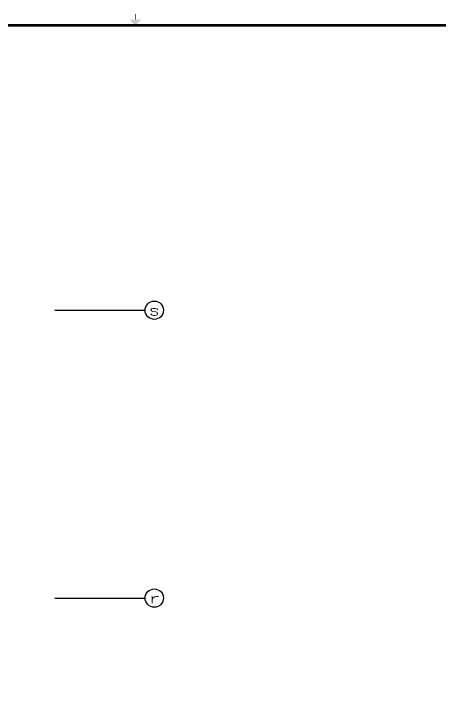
# Model space of a CAD drawing. Extents: x -1348811 to 123514, y -640545 to 749356.
# Drawn here: x -707442 to -698106, y 130625 to 145545 of the extents above; entities that cross this region are included whole.
import ezdxf
from ezdxf.enums import TextEntityAlignment as Align

# ---------------------------------------------------------------- set-up
doc = ezdxf.new("R2010")
doc.units = 0
doc.header["$LTSCALE"] = 10
doc.header["$MEASUREMENT"] = 0
for name, color, linetype in [('AXIS', 3, 'CONTINUOUS'), ('AXIS_TEXT', 7, 'CONTINUOUS'), ('STAIR', 9, 'CONTINUOUS'), ('图框', 7, 'CONTINUOUS')]:
    doc.layers.add(name, color=color, linetype=linetype)
doc.styles.add('_TCH_AXIS', font='COMPLEX', dxfattribs={"bigfont": 'GBCBIG'})

# ---------------------------------------------------------------- blocks, each defined once
blk = doc.blocks.new('TJAD_TK_A1')
at = {"layer": '图框', "const_width": 0.3}
blk.add_lwpolyline([(920.88, 942.95), (920.88, 945.45)], dxfattribs=at)
at = {"layer": '图框', "const_width": 1.2}
blk.add_lwpolyline([(1331.38, 940.45), (525.38, 940.45), (525.38, 366.45), (1331.38, 366.45)], close=True, dxfattribs=at)
at = {"layer": '图框'}
blk.add_solid([(918.38, 942.95), (923.38, 942.95), (920.88, 940.45)], dxfattribs=at)
blk = doc.blocks.new('TJAD_图框_A1')
at = {"layer": '图框'}
blk.add_blockref('TJAD_TK_A1', (0, 0), dxfattribs=at)

msp = doc.modelspace()

# ---------------------------------------------------------------- linework, layer by layer
at = {"layer": 'AXIS'}
for p, q in [((-706543.3, 139053.4), (-704565.3, 139053.4)), ((-706543.3, 132753.4), (-704565.3, 132753.4))]:
    msp.add_line(p, q, dxfattribs=at)
for centre in [(-704365.3, 139053.4), (-704365.3, 132753.4)]:
    msp.add_circle(centre, 200, dxfattribs=at)

# ---------------------------------------------------------------- block references
at = {"layer": 'STAIR', "xscale": 50, "yscale": 50, "zscale": 50}
msp.add_blockref('TJAD_图框_A1', (-750823.1, 98264.6), dxfattribs=at)

# ---------------------------------------------------------------- texts
at = {"layer": 'AXIS_TEXT', "style": '_TCH_AXIS'}
for s, width, p, p2 in [('s', 1.909091, (-704478.5, 138940.3), (-704252.2, 138940.3)), ('r', 1.615385, (-704478.5, 132640.3), (-704252.2, 132640.3))]:
    msp.add_text(s, height=226.3, dxfattribs=dict(at, width=width)).set_placement(p, p2, align=Align.FIT)

doc.saveas('drawing.dxf')
